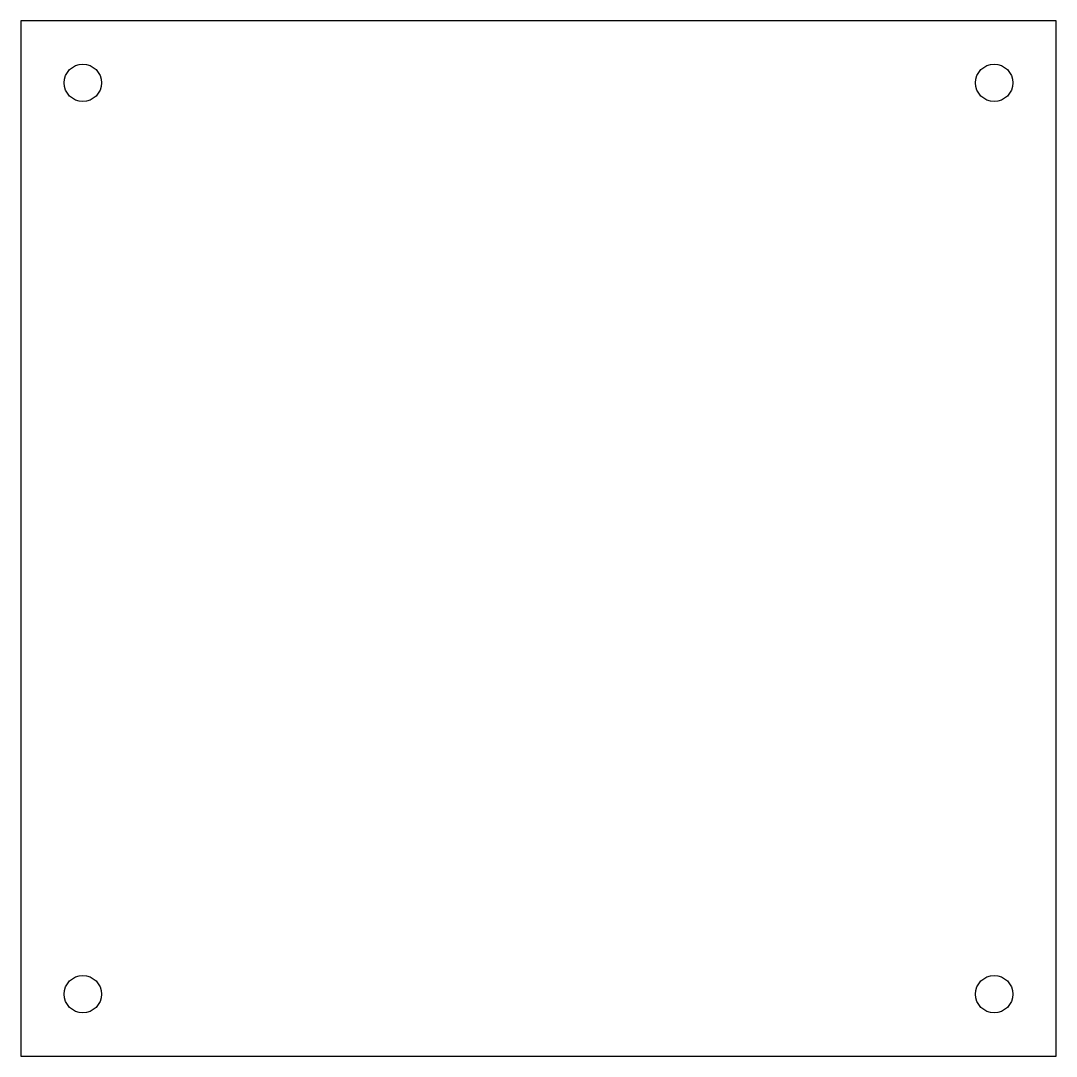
# Model space of a CAD drawing. Header units: inches. Extents: x 0 to 4.69, y 0 to 4.69.
import ezdxf

# ---------------------------------------------------------------- set-up
doc = ezdxf.new("R2010")
doc.units = ezdxf.units.IN
doc.header["$MEASUREMENT"] = 0
doc.layers.get('0').update_dxf_attribs({"lineweight": 25})

msp = doc.modelspace()

# ---------------------------------------------------------------- linework, layer by layer
for p, q in [((4.6875, 4.6875), (0, 4.6875)), ((0, 4.6875), (0, 0)), ((4.6875, 0), (4.6875, 4.6875)), ((0, 0), (4.6875, 0))]:
    msp.add_line(p, q)
for centre in [(0.28125, 4.40625), (4.40625, 4.40625), (0.28125, 0.28125), (4.40625, 0.28125)]:
    msp.add_circle(centre, 0.0845)

doc.saveas('drawing.dxf')
